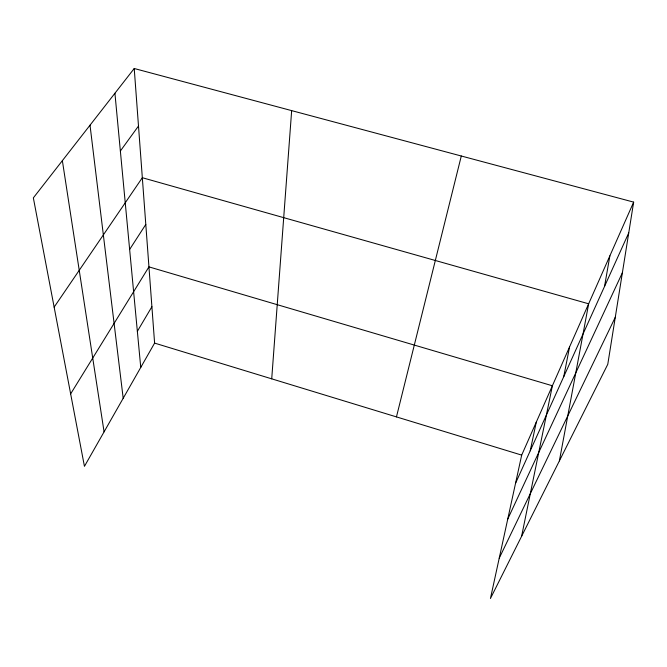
<?xml version="1.0" encoding="UTF-8"?>
<svg xmlns="http://www.w3.org/2000/svg" width="667" height="667" viewBox="0 0 667 667"><rect width="100%" height="100%" fill="white"/><g stroke="black" fill="none" stroke-linecap="round" stroke-linejoin="round"><path stroke-width="1" d="M271.719 378.839L291.662 110.622M633.65 202.118L607.779 364.299L490.437 598.499L521.686 455.111L633.65 202.118L134.225 68.501L33.35 197.866L84.442 466.341L154.602 343.105L134.225 68.501M604.544 286.41L609.871 255.845M559.38 460.889L588.653 303.802L142.329 177.714L54.144 307.12M563.74 376.663L569.585 346.873M521.594 536.318L552.376 385.768L148.941 266.875L70.652 393.863M530.215 450.834L536.301 422.086M396.456 416.9L461.297 156.003M515.549 483.275L628.739 232.883M507.737 519.093L622.378 272.753M499.216 558.204L615.274 317.284M137.352 331.324L151.901 306.712M129.64 249.45L145.798 224.437M120.368 151.017L138.494 126.013M154.602 343.105L521.686 455.111M62.364 160.655L104.077 431.849M90.02 125.188L123.195 398.274M114.924 93.255L140.754 367.425"/></g></svg>
